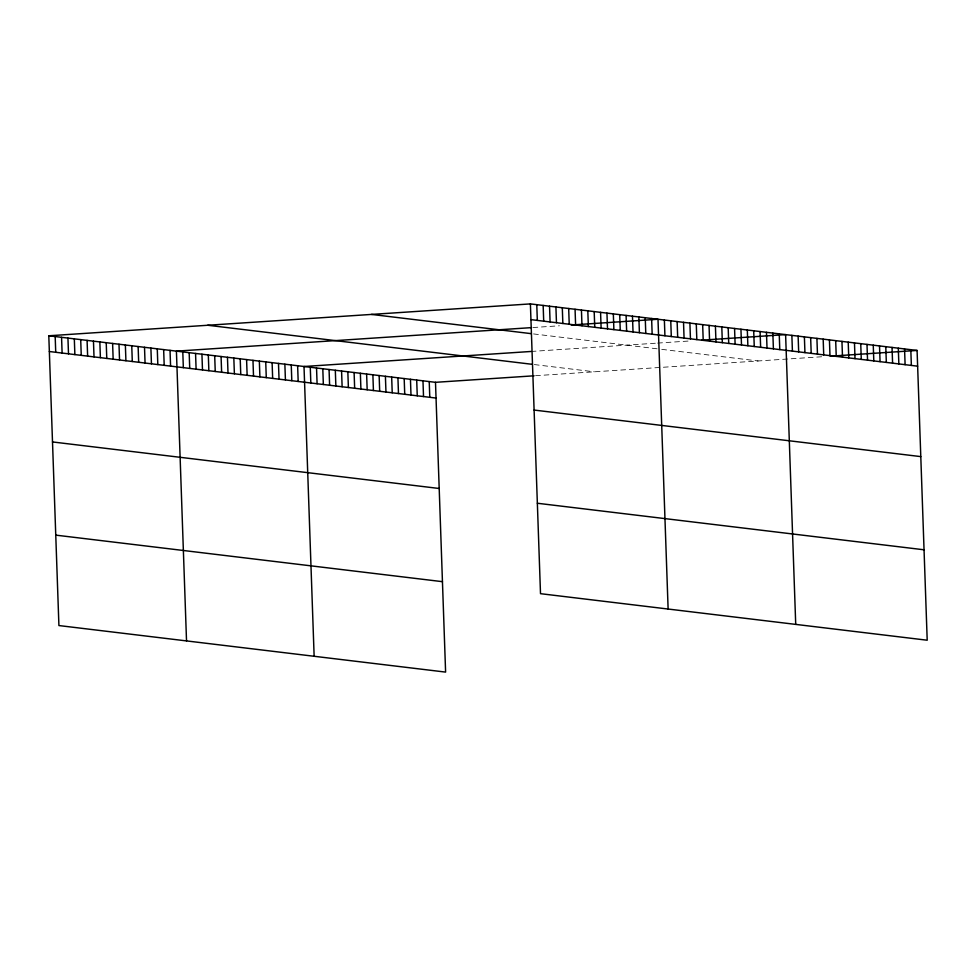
<?xml version="1.0" encoding="UTF-8"?>
<svg xmlns="http://www.w3.org/2000/svg" width="976" height="976" viewBox="0 0 976 976"><rect width="100%" height="100%" fill="white"/><g stroke="black" fill="none" stroke-linecap="round" stroke-linejoin="round"><path stroke-width="0.73" stroke-dasharray="4.88 3.66" d="M532.92 327.533L559.407 325.789M531.164 351.458L656.116 343.186M657.58 343.088L691.423 340.856M535.556 375.699L822.902 356.679M533.53 333.926L657.983 348.908M661.74 349.359L758.157 360.961M534.311 364.573L594.421 371.807"/><path stroke-width="1.46" d="M48.8 335.781L435.491 382.324L445.605 672.098L58.914 625.555L48.8 335.781L530.395 303.902L917.086 350.445L927.2 640.219L540.509 593.676L530.395 303.902M531.444 327.631L176.412 351.14L186.526 640.915M571.18 325.008L657.995 319.262L668.121 609.036M531.164 351.458L304.012 366.5L314.138 656.275M701.732 340.173L785.607 334.622L795.721 624.396M435.491 382.324L534.079 375.797M830.259 356.191L917.086 350.445M530.944 319.64L917.635 366.183M371.466 314.418L530.981 333.621M207.729 325.252L531.81 364.268M49.349 351.519L436.04 398.062M534.104 410.066L920.783 456.609M52.509 441.945L439.2 488.488M537.349 503.25L924.04 549.793M55.766 535.129L442.457 581.672M910.815 349.689L911.364 365.427M904.557 348.932L905.106 364.67M898.298 348.176L898.847 363.914M892.04 347.432L892.589 363.17M885.781 346.675L886.33 362.413M879.522 345.919L880.071 361.657M873.252 345.162L873.801 360.9M866.993 344.418L867.542 360.156M860.734 343.662L861.283 359.4M854.476 342.905L855.025 358.643M848.217 342.149L848.766 357.887M841.946 341.405L842.508 357.143M835.688 340.648L836.237 356.386M829.429 339.892L829.978 355.63M823.171 339.136L823.72 354.874M816.912 338.379L817.461 354.117M810.653 337.635L811.202 353.373M804.383 336.879L804.944 352.617M798.124 336.122L798.673 351.86M791.865 335.366L792.414 351.104M779.226 333.853L779.775 349.591M772.846 333.084L773.395 348.822M766.465 332.316L767.014 348.054M760.084 331.547L760.633 347.285M753.704 330.779L754.253 346.517M747.323 330.01L747.872 345.748M740.943 329.241L741.492 344.979M734.562 328.473L735.111 344.211M728.181 327.704L728.73 343.442M721.801 326.936L722.35 342.674M715.42 326.167L715.969 341.905M709.04 325.398L709.589 341.136M702.659 324.63L703.208 340.368M696.278 323.861L696.827 339.599M689.898 323.093L690.447 338.831M683.517 322.324L684.066 338.062M677.137 321.555L677.686 337.293M670.756 320.799L671.305 336.525M664.375 320.03L664.924 335.768M651.614 318.493L652.163 334.231M645.234 317.725L645.783 333.463M638.853 316.956L639.402 332.694M632.472 316.187L633.021 331.925M626.092 315.419L626.641 331.157M619.711 314.65L620.26 330.388M613.331 313.882L613.88 329.62M606.95 313.113L607.499 328.851M600.569 312.344L601.118 328.082M594.189 311.576L594.75 327.314M587.808 310.807L588.369 326.545M581.44 310.039L581.989 325.777M575.059 309.27L575.608 325.008M568.679 308.501L569.228 324.239M562.298 307.733L562.847 323.471M555.917 306.964L556.466 322.702M549.537 306.196L550.086 321.934M543.156 305.439L543.705 321.177M536.776 304.671L537.325 320.409M429.233 381.567L429.782 397.305M422.974 380.811L423.523 396.549M416.703 380.067L417.252 395.805M410.445 379.31L410.994 395.048M404.186 378.554L404.735 394.292M397.927 377.797L398.476 393.535M391.669 377.041L392.218 392.779M385.41 376.297L385.959 392.035M379.139 375.54L379.688 391.278M372.881 374.784L373.43 390.522M366.622 374.028L367.171 389.766M360.364 373.283L360.913 389.021M354.105 372.527L354.654 388.265M347.834 371.771L348.395 387.509M341.576 371.014L342.125 386.752M335.317 370.27L335.866 386.008M329.058 369.514L329.607 385.252M322.8 368.757L323.349 384.495M316.541 368.001L317.09 383.739M310.27 367.244L310.832 382.982M297.631 365.732L298.18 381.47M291.251 364.963L291.8 380.701M284.87 364.194L285.419 379.932M278.489 363.426L279.038 379.164M272.109 362.657L272.658 378.395M265.728 361.889L266.277 377.627M259.348 361.12L259.897 376.858M252.967 360.351L253.516 376.089M246.586 359.583L247.135 375.321M240.206 358.814L240.767 374.552M233.825 358.046L234.386 373.784M227.457 357.277L228.006 373.015M221.076 356.508L221.625 372.246M214.696 355.74L215.245 371.478M208.315 354.971L208.864 370.709M201.934 354.203L202.483 369.941M195.554 353.446L196.103 369.184M189.173 352.678L189.722 368.416M182.793 351.909L183.342 367.647M170.031 350.372L170.58 366.11M163.651 349.603L164.2 365.341M157.27 348.835L157.819 364.573M150.89 348.066L151.439 363.804M144.509 347.297L145.058 363.035M138.128 346.529L138.677 362.267M131.748 345.76L132.297 361.498M125.367 344.992L125.916 360.73M118.987 344.223L119.536 359.961M112.606 343.454L113.155 359.192M106.225 342.686L106.774 358.424M99.845 341.917L100.394 357.655M93.464 341.149L94.013 356.887M87.084 340.38L87.633 356.118M80.703 339.611L81.252 355.349M74.322 338.855L74.871 354.581M67.942 338.086L68.491 353.824M61.561 337.318L62.11 353.056M55.181 336.549L55.73 352.287"/></g></svg>
